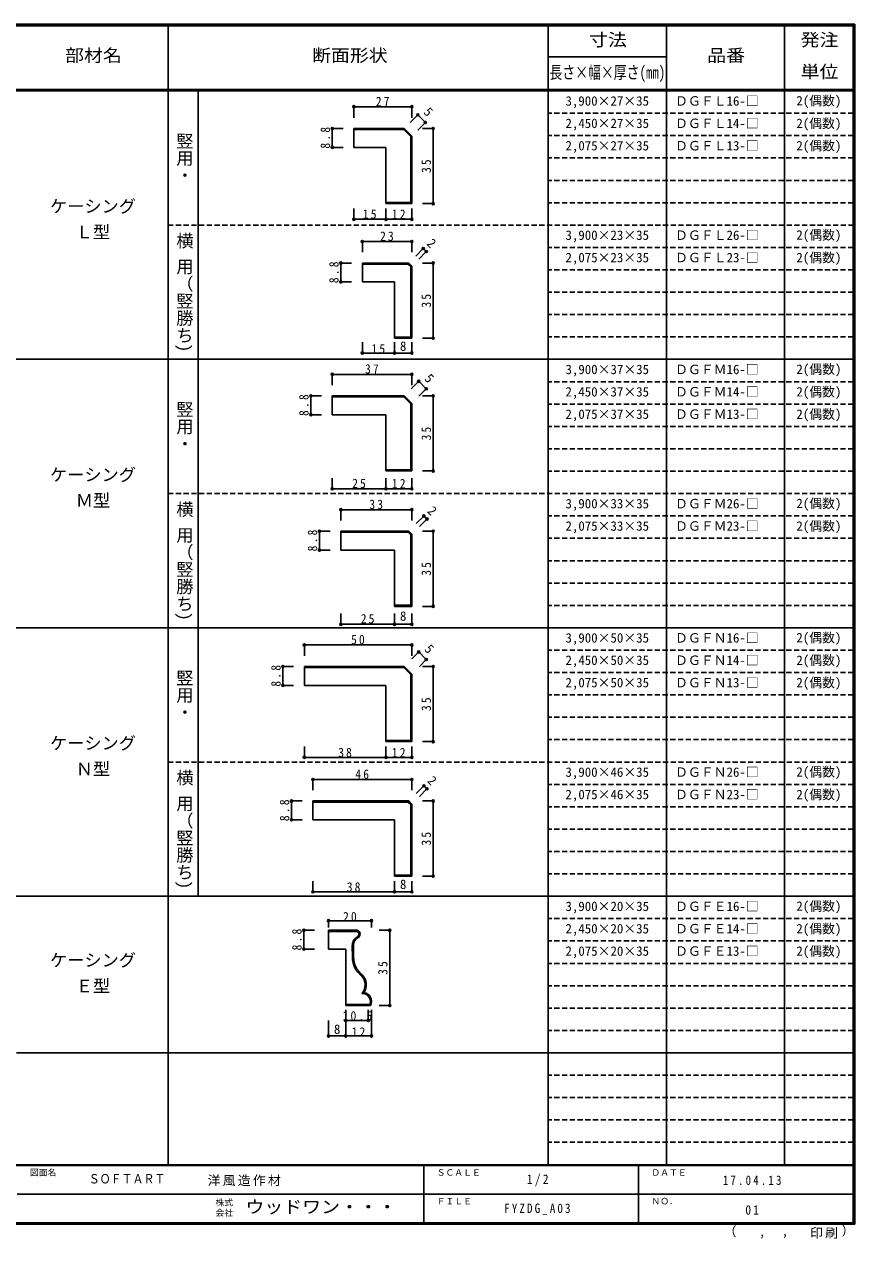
# Model space of a CAD drawing. Units: millimetres, scale not verified. Extents: x -400 to 380, y -287 to 278.
# Drawn here: x -7 to 380, y -287 to 278 of the extents above; entities that cross this region are included whole.
import ezdxf
from ezdxf.enums import TextEntityAlignment as Align

# ---------------------------------------------------------------- set-up
doc = ezdxf.new("R2010")
doc.units = ezdxf.units.MM
doc.header["$LTSCALE"] = 2
doc.header["$PDMODE"] = 32
doc.header["$PDSIZE"] = 1
doc.linetypes.add('DASHED1', pattern=[1.8, 1.2, -0.6])
for name, color, linetype in [('0-0', 4, 'Continuous'), ('0-4', 3, 'Continuous'), ('0-A', 7, 'Continuous'), ('0-B', 7, 'Continuous'), ('F-1', 7, 'DASHED1'), ('F-A', 7, 'Continuous')]:
    doc.layers.add(name, color=color, linetype=linetype)
doc.styles.add('@ＭＳ ゴシック', font='')
doc.styles.add('HG明朝B', font='')
doc.styles.add('ＭＳ ゴシック', font='')
doc.styles.get('@ＭＳ ゴシック').set_extended_font_data('@MS Gothic')
doc.styles.get('HG明朝B').set_extended_font_data('HG明朝B')
doc.styles.get('ＭＳ ゴシック').set_extended_font_data('MS Gothic')

msp = doc.modelspace()

# ---------------------------------------------------------------- linework, layer by layer
at = {"layer": '0-0'}
msp.add_line((143.01, -185.509), (143.01, -180.509), dxfattribs=at)
at = {"layer": '0-4'}
for p, q in [((146.755, 229.838), (146.755, 221.038)), ((173.755, 226.302), (173.755, 194.838)), ((146.755, 221.038), (161.755, 221.038)), ((161.755, 194.838), (161.755, 221.038)), ((173.255, 226.095), (173.255, 195.338)), ((161.755, 195.338), (173.255, 195.338)), ((161.755, 194.838), (173.755, 194.838)), ((150.755, 167.176), (150.755, 158.376)), ((150.755, 166.676), (172.134, 166.676)), ((173.255, 165.554), (172.134, 166.676)), ((173.255, 132.676), (173.255, 165.554)), ((173.755, 165.761), (173.755, 132.176)), ((150.755, 158.376), (165.755, 158.376)), ((165.755, 132.176), (165.755, 158.376)), ((165.755, 132.676), (173.255, 132.676)), ((165.755, 132.176), (173.755, 132.176)), ((136.755, 105.339), (136.755, 96.539)), ((136.755, 104.839), (170.012, 104.839)), ((173.755, 101.804), (173.755, 70.339)), ((136.755, 96.539), (161.755, 96.539)), ((161.755, 70.339), (161.755, 96.539)), ((161.755, 70.839), (173.255, 70.839)), ((161.755, 70.339), (173.755, 70.339)), ((140.755, 42.304), (140.755, 33.504)), ((140.755, 41.804), (172.134, 41.804)), ((173.255, 40.683), (172.134, 41.804)), ((173.255, 7.804), (173.255, 40.683)), ((173.755, 40.89), (173.755, 7.304)), ((140.755, 33.504), (165.755, 33.504)), ((165.755, 7.304), (165.755, 33.504)), ((165.755, 7.804), (173.255, 7.804)), ((165.755, 7.304), (173.755, 7.304)), ((170.219, -20.679), (123.755, -20.679)), ((123.755, -20.679), (123.755, -29.479)), ((173.255, -55.179), (173.255, -24.421)), ((123.755, -29.479), (161.755, -29.479)), ((161.755, -55.679), (161.755, -29.479)), ((161.755, -55.179), (173.255, -55.179)), ((161.755, -55.679), (173.755, -55.679)), ((127.755, -83.312), (127.755, -92.112)), ((127.755, -83.812), (172.134, -83.812)), ((173.755, -84.726), (173.755, -118.312)), ((127.755, -92.112), (165.755, -92.112)), ((165.755, -118.312), (165.755, -92.112)), ((165.755, -117.812), (173.255, -117.812)), ((165.755, -118.312), (173.755, -118.312)), ((148.347, -143.509), (135.01, -143.509)), ((135.01, -143.509), (135.01, -152.309)), ((148.262, -144.009), (135.01, -144.009)), ((143.01, -152.309), (135.01, -152.309)), ((143.01, -178.509), (143.01, -152.309)), ((146.083, -150.753), (146.144, -156.099)), ((146.583, -150.747), (146.644, -156.093)), ((143.01, -178.009), (154.2, -178.009)), ((143.01, -178.509), (154.51, -178.509))]:
    msp.add_line(p, q, dxfattribs=at)
for points in [[(173.755, 226.302), (170.219, 229.838), (146.755, 229.838)], [(173.255, 226.095), (170.012, 229.338), (146.755, 229.338)], [(173.755, 165.761), (172.341, 167.176), (150.755, 167.176)], [(173.755, 101.804), (170.219, 105.339), (136.755, 105.339)], [(173.255, 70.839), (173.255, 101.597), (170.012, 104.839)], [(173.755, 40.89), (172.341, 42.304), (140.755, 42.304)], [(123.755, -21.179), (170.012, -21.179), (173.255, -24.421)], [(170.219, -20.679), (173.755, -24.214), (173.755, -55.679)], [(173.755, -84.726), (172.341, -83.312), (127.755, -83.312)], [(173.255, -117.812), (173.255, -84.933), (172.134, -83.812)]]:
    msp.add_lwpolyline(points, dxfattribs=at)
for centre, radius, start, end in [((150.307, -150.248), 4.135, 117.34298, 157.52636), ((150.307, -150.248), 3.635, 117.34298, 157.52636), ((147.761, -145.324), 1.408, 297.34298, 69.14396), ((147.761, -145.324), 1.908, 297.34298, 72.11062), ((151.383, -150.693), 5.3, 157.52636, 180.64794), ((151.383, -150.693), 4.8, 157.52636, 180.64794), ((157.143, -155.974), 11, 180.64794, 232.90343), ((157.143, -155.974), 10.5, 180.64794, 233.20938), ((145.51, -168.903), 6.5, 321.10362, 42.26842), ((145.51, -168.903), 7, 328.99728, 40.22144), ((150.926, -176.551), 3.584, 335.99426, 95.72068), ((150.926, -176.551), 4.084, 331.35044, 81.77966)]:
    msp.add_arc(centre, radius, start, end, dxfattribs=at)
at = {"layer": '0-B', "color": 4}
for p, q in [((146.755, 239.954), (146.755, 234.838)), ((146.755, 239.954), (173.755, 239.954)), ((173.755, 239.954), (173.755, 234.838)), ((176.558, 236.177), (173.023, 232.641)), ((176.558, 236.177), (180.094, 232.641)), ((180.094, 232.641), (176.558, 229.106)), ((136.755, 229.838), (141.755, 229.838)), ((136.755, 229.838), (136.755, 221.038)), ((183.755, 229.838), (178.755, 229.838)), ((183.755, 229.838), (183.755, 194.838)), ((136.755, 221.038), (141.755, 221.038)), ((146.755, 187.547), (146.755, 192.547)), ((161.755, 187.547), (161.755, 192.547)), ((173.755, 187.547), (173.755, 192.547)), ((183.755, 194.838), (178.755, 194.838)), ((146.755, 187.547), (173.755, 187.547)), ((150.755, 177.176), (150.755, 172.176)), ((150.755, 177.176), (173.755, 177.176)), ((173.755, 177.176), (173.755, 172.176)), ((179.119, 173.954), (175.583, 170.418)), ((180.533, 172.54), (176.997, 169.004)), ((180.533, 172.54), (179.119, 173.954)), ((140.755, 167.176), (145.755, 167.176)), ((140.755, 167.176), (140.755, 158.376)), ((183.755, 167.176), (178.755, 167.176)), ((183.755, 167.176), (183.755, 132.176)), ((140.755, 158.376), (145.755, 158.376)), ((150.755, 125.251), (150.755, 130.251)), ((165.755, 125.251), (165.755, 130.251)), ((173.755, 125.251), (173.755, 130.251)), ((183.755, 132.176), (178.755, 132.176)), ((150.755, 125.251), (173.755, 125.251)), ((136.755, 115.339), (136.755, 110.339)), ((136.755, 115.339), (173.755, 115.339)), ((173.755, 115.339), (173.755, 110.339)), ((176.987, 112.107), (173.523, 108.643)), ((176.987, 112.107), (180.523, 108.572)), ((180.523, 108.572), (177.058, 105.107)), ((126.755, 105.339), (131.755, 105.339)), ((126.755, 105.339), (126.755, 96.539)), ((183.755, 105.339), (178.755, 105.339)), ((183.755, 105.339), (183.755, 70.339)), ((126.755, 96.539), (131.755, 96.539)), ((183.755, 70.339), (178.755, 70.339)), ((136.755, 62.002), (136.755, 67.002)), ((161.755, 62.002), (161.755, 67.002)), ((173.755, 62.002), (173.755, 67.002)), ((136.755, 62.002), (173.755, 62.002)), ((140.755, 52.304), (140.755, 47.304)), ((140.755, 52.304), (173.755, 52.304)), ((173.755, 52.304), (173.755, 47.304)), ((179.412, 49.376), (175.876, 45.84)), ((180.826, 47.961), (177.29, 44.426)), ((179.412, 49.376), (180.826, 47.961)), ((130.755, 42.304), (135.755, 42.304)), ((130.755, 42.304), (130.755, 33.504)), ((183.755, 42.304), (178.755, 42.304)), ((183.755, 42.304), (183.755, 7.304)), ((130.755, 33.504), (135.755, 33.504)), ((183.755, 7.304), (178.755, 7.304)), ((140.755, -1.033), (140.755, 3.967)), ((165.755, -1.033), (165.755, 3.967)), ((173.755, -1.033), (173.755, 3.967)), ((140.755, -1.033), (173.755, -1.033)), ((123.755, -10.679), (123.755, -15.679)), ((123.755, -10.679), (173.755, -10.679)), ((173.755, -10.679), (173.755, -15.679)), ((176.987, -13.911), (173.755, -17.143)), ((180.523, -17.446), (176.987, -13.911)), ((113.755, -20.679), (118.755, -20.679)), ((113.755, -20.679), (113.755, -29.479)), ((180.523, -17.446), (177.29, -20.679)), ((183.755, -20.679), (178.755, -20.679)), ((183.755, -20.679), (183.755, -55.679)), ((113.755, -29.479), (118.755, -29.479)), ((183.755, -55.679), (178.755, -55.679)), ((123.755, -63.005), (123.755, -58.005)), ((161.755, -63.005), (161.755, -58.005)), ((173.755, -63.005), (173.755, -58.005)), ((123.755, -63.005), (173.755, -63.005)), ((127.755, -73.312), (127.755, -78.312)), ((127.755, -73.312), (173.755, -73.312)), ((173.755, -73.312), (173.755, -78.312)), ((179.412, -76.241), (175.876, -79.776)), ((180.826, -77.655), (177.29, -81.19)), ((179.412, -76.241), (180.826, -77.655)), ((117.755, -83.312), (122.755, -83.312)), ((117.755, -83.312), (117.755, -92.112)), ((183.755, -83.312), (178.755, -83.312)), ((183.755, -83.312), (183.755, -118.312)), ((117.755, -92.112), (122.755, -92.112)), ((183.755, -118.312), (178.755, -118.312)), ((127.755, -125.638), (127.755, -120.638)), ((165.755, -125.638), (165.755, -120.638)), ((173.755, -125.638), (173.755, -120.638)), ((127.755, -125.638), (173.755, -125.638)), ((135.01, -139.063), (135.01, -142.193)), ((135.01, -139.063), (155.01, -139.063)), ((155.01, -139.063), (155.01, -142.193)), ((123.51, -143.509), (128.51, -143.509)), ((123.51, -143.509), (123.51, -152.309)), ((163.51, -143.509), (158.51, -143.509)), ((163.51, -143.509), (163.51, -178.509)), ((123.51, -152.309), (128.51, -152.309)), ((153.51, -185.509), (153.51, -180.509)), ((155.01, -193.557), (155.01, -180.509)), ((163.51, -178.509), (158.51, -178.509)), ((135.01, -193.557), (135.01, -185.509)), ((143.01, -193.557), (143.01, -185.509)), ((143.01, -185.509), (153.51, -185.509)), ((135.01, -192.63), (155.01, -192.63))]:
    msp.add_line(p, q, dxfattribs=at)
at = {"layer": '0-B'}
for p in [(146.755, 239.954), (173.755, 239.954), (176.558, 236.177), (180.094, 232.641), (136.755, 229.838), (183.755, 229.838), (136.755, 221.038), (183.755, 194.838), (146.755, 187.547), (161.755, 187.547), (173.755, 187.547), (150.755, 177.176), (173.755, 177.176), (179.119, 173.954), (180.533, 172.54), (140.755, 167.176), (183.755, 167.176), (140.755, 158.376), (183.755, 132.176), (150.755, 125.251), (165.755, 125.251), (173.755, 125.251), (136.755, 115.339), (173.755, 115.339), (176.987, 112.107), (180.523, 108.572), (126.755, 105.339), (183.755, 105.339), (126.755, 96.539), (183.755, 70.339), (136.755, 62.002), (161.755, 62.002), (173.755, 62.002), (140.755, 52.304), (173.755, 52.304), (179.412, 49.376), (180.826, 47.961), (130.755, 42.304), (183.755, 42.304), (130.755, 33.504), (183.755, 7.304), (140.755, -1.033), (165.755, -1.033), (173.755, -1.033), (123.755, -10.679), (173.755, -10.679), (176.987, -13.911), (180.523, -17.446), (113.755, -20.679), (183.755, -20.679), (113.755, -29.479), (183.755, -55.679), (123.755, -63.005), (161.755, -63.005), (173.755, -63.005), (127.755, -73.312), (173.755, -73.312), (179.412, -76.241), (180.826, -77.655), (117.755, -83.312), (183.755, -83.312), (117.755, -92.112), (183.755, -118.312), (127.755, -125.638), (165.755, -125.638), (173.755, -125.638), (135.01, -139.063), (155.01, -139.063), (123.51, -143.509), (163.51, -143.509), (123.51, -152.309), (163.51, -178.509), (143.01, -185.509), (153.51, -185.509), (135.01, -192.63), (143.01, -192.63), (155.01, -192.63)]:
    msp.add_point(p, dxfattribs=at)
at = {"layer": 'F-1', "color": 6, "linetype": 'Continuous'}
for p, q in [((-400, 278.333), (380, 278.333)), ((-400, 278), (380, 278)), ((-400, 277.667), (380, 277.667)), ((379.333, 278.333), (379.333, -280.333)), ((379.667, 278.333), (379.667, -280.333)), ((380, 278.333), (380, -280.333)), ((380, 248), (-400, 248)), ((380, 247.333), (-400, 247.333)), ((380, -252.667), (-400, -252.667)), ((380, -253), (-400, -253)), ((179.333, -253), (179.333, -279.667)), ((279.333, -253), (279.333, -279.667)), ((-10, -266.333), (379.333, -266.334)), ((380, -279.667), (-400, -279.667)), ((380, -280), (-400, -280)), ((380, -280.333), (-400, -280.333))]:
    msp.add_line(p, q, dxfattribs=at)
at = {"layer": 'F-1', "linetype": 'Continuous'}
for p, q in [((60.333, 278.337), (60.333, -253)), ((237.333, 278.337), (237.333, -253)), ((292.333, 278.337), (292.333, -253)), ((347.333, 278.337), (347.333, -253)), ((292.333, 263.163), (237.333, 263.163)), ((74.333, 247.333), (74.333, -127.667)), ((-399.333, 122.333), (379.333, 122.333)), ((-399.333, -2.667), (379.333, -2.667)), ((-399.333, -127.667), (379.333, -127.667)), ((-10.333, -200.583), (379.333, -200.583))]:
    msp.add_line(p, q, dxfattribs=at)
at = {"layer": 'F-1'}
for p, q in [((379.333, 236.917), (237.333, 236.917)), ((379.333, 226.5), (237.333, 226.5)), ((379.333, 216.083), (237.333, 216.083)), ((379.333, 205.667), (237.333, 205.667)), ((379.333, 195.25), (237.333, 195.25)), ((60.333, 184.833), (379.333, 184.833)), ((379.333, 174.417), (237.333, 174.417)), ((379.333, 164), (237.333, 164)), ((379.333, 153.583), (237.333, 153.583)), ((379.333, 143.167), (237.333, 143.167)), ((379.333, 132.75), (237.333, 132.75)), ((379.333, 111.917), (237.333, 111.917)), ((379.333, 101.5), (237.333, 101.5)), ((379.333, 91.083), (237.333, 91.083)), ((379.333, 80.667), (237.333, 80.667)), ((379.333, 70.25), (237.333, 70.25)), ((60.333, 59.833), (379.333, 59.833)), ((379.333, 49.417), (237.333, 49.417)), ((379.333, 39), (237.333, 39)), ((379.333, 28.583), (237.333, 28.583)), ((379.333, 18.167), (237.333, 18.167)), ((379.333, 7.75), (237.333, 7.75)), ((379.333, -13.083), (237.333, -13.083)), ((379.333, -23.5), (237.333, -23.5)), ((379.333, -33.917), (237.333, -33.917)), ((379.333, -44.333), (237.333, -44.333)), ((379.333, -54.75), (237.333, -54.75)), ((60.333, -65.167), (379.333, -65.167)), ((379.333, -75.583), (237.333, -75.583)), ((379.333, -86), (237.333, -86)), ((379.333, -96.417), (237.333, -96.417)), ((379.333, -106.833), (237.333, -106.833)), ((379.333, -117.25), (237.333, -117.25)), ((379.333, -138.083), (237.333, -138.083)), ((379.333, -148.5), (237.333, -148.5)), ((379.333, -158.917), (237.333, -158.917)), ((379.333, -169.333), (237.333, -169.333)), ((379.333, -179.75), (237.333, -179.75)), ((379.333, -190.167), (237.333, -190.167)), ((379.333, -200.583), (237.333, -200.583)), ((379.333, -211), (237.333, -211)), ((379.333, -221.417), (237.333, -221.417)), ((379.333, -231.833), (237.333, -231.833)), ((379.333, -242.25), (237.333, -242.25))]:
    msp.add_line(p, q, dxfattribs=at)

# ---------------------------------------------------------------- texts
at = {"layer": '0-A', "style": 'ＭＳ ゴシック'}
for s, height, p in [('3,900×27×35', 4.399, (245.333, 239.125)), ('ＤＧＦＬ16-□', 4.399, (296.333, 239.125)), ('2(偶数)', 4.399, (352.833, 239.234)), ('2,450×27×35', 4.399, (245.333, 228.708)), ('ＤＧＦＬ14-□', 4.399, (296.333, 228.708)), ('2(偶数)', 4.399, (352.833, 228.708)), ('2,075×27×35', 4.399, (245.333, 218.292)), ('ＤＧＦＬ13-□', 4.399, (296.333, 218.292)), ('2(偶数)', 4.399, (352.833, 218.292)), ('ケーシング', 5.865, (5.333, 188.914)), ('Ｌ型', 5.865, (17.333, 176.914)), ('3,900×23×35', 4.399, (245.333, 176.625)), ('ＤＧＦＬ26-□', 4.399, (296.333, 176.625)), ('2(偶数)', 4.399, (352.833, 176.734)), ('2,075×23×35', 4.399, (245.333, 166.208)), ('ＤＧＦＬ23-□', 4.399, (296.333, 166.208)), ('2(偶数)', 4.399, (352.833, 166.208)), ('3,900×37×35', 4.399, (245.333, 114.125)), ('ＤＧＦＭ16-□', 4.399, (296.333, 114.125)), ('2(偶数)', 4.399, (352.833, 114.234)), ('2,450×37×35', 4.399, (245.333, 103.708)), ('ＤＧＦＭ14-□', 4.399, (296.333, 103.708)), ('2(偶数)', 4.399, (352.833, 103.708)), ('2,075×37×35', 4.399, (245.333, 93.292)), ('ＤＧＦＭ13-□', 4.399, (296.333, 93.292)), ('2(偶数)', 4.399, (352.833, 93.292)), ('ケーシング', 5.865, (5.333, 63.914)), ('Ｍ型', 5.865, (17.333, 51.914)), ('3,900×33×35', 4.399, (245.333, 51.625)), ('ＤＧＦＭ26-□', 4.399, (296.333, 51.625)), ('2(偶数)', 4.399, (352.833, 51.734)), ('2,075×33×35', 4.399, (245.333, 41.208)), ('ＤＧＦＭ23-□', 4.399, (296.333, 41.208)), ('2(偶数)', 4.399, (352.833, 41.208)), ('3,900×50×35', 4.399, (245.333, -10.875)), ('ＤＧＦＮ16-□', 4.399, (296.333, -10.875)), ('2(偶数)', 4.399, (352.833, -10.766)), ('2,450×50×35', 4.399, (245.333, -21.292)), ('ＤＧＦＮ14-□', 4.399, (296.333, -21.292)), ('2(偶数)', 4.399, (352.833, -21.292)), ('2,075×50×35', 4.399, (245.333, -31.708)), ('ＤＧＦＮ13-□', 4.399, (296.333, -31.708)), ('2(偶数)', 4.399, (352.833, -31.708)), ('ケーシング', 5.865, (5.333, -61.086)), ('Ｎ型', 5.865, (17.333, -73.086)), ('3,900×46×35', 4.399, (245.333, -73.375)), ('ＤＧＦＮ26-□', 4.399, (296.333, -73.375)), ('2(偶数)', 4.399, (352.833, -73.266)), ('2,075×46×35', 4.399, (245.333, -83.792)), ('ＤＧＦＮ23-□', 4.399, (296.333, -83.792)), ('2(偶数)', 4.399, (352.833, -83.792)), ('ＤＧＦＥ16-□', 4.399, (296.333, -135.875)), ('2(偶数)', 4.399, (352.833, -135.766)), ('3,900×20×35', 4.399, (245.333, -135.875)), ('2,450×20×35', 4.399, (245.333, -146.292)), ('ＤＧＦＥ14-□', 4.399, (296.333, -146.292)), ('2(偶数)', 4.399, (352.833, -146.292)), ('2,075×20×35', 4.399, (245.333, -156.708)), ('ＤＧＦＥ13-□', 4.399, (296.333, -156.708)), ('2(偶数)', 4.399, (352.833, -156.708)), ('ケーシング', 5.865, (5.333, -162.125)), ('Ｅ型', 5.865, (17.333, -174.125))]:
    msp.add_text(s, height=height, dxfattribs=at).set_placement(p, align=Align.BOTTOM_LEFT)
at = {"layer": '0-A', "style": '@ＭＳ ゴシック'}
for s, p in [('竪用・', (63.333, 228.083)), ('横 用（竪勝ち)', (63.333, 181.583)), ('竪用・', (63.333, 103.083)), ('横 用（竪勝ち)', (63.333, 56.583)), ('竪用・', (63.333, -21.917)), ('横 用（竪勝ち)', (63.333, -68.417))]:
    msp.add_text(s, height=5.865, rotation=270, dxfattribs=at).set_placement(p, align=Align.BOTTOM_LEFT)
at = {"layer": '0-B', "style": 'ＭＳ ゴシック'}
for s, p in [('5', (177.972, 236.177)), ('2', (179.472, 175.014)), ('5', (178.401, 112.107)), ('2', (179.765, 50.436)), ('5', (178.401, -13.911)), ('2', (179.765, -75.18))]:
    msp.add_text(s, height=4.399, rotation=315, dxfattribs=at).set_placement(p, align=Align.BOTTOM_LEFT)
for p in [(168.255, 124.953), (168.255, -0.721), (168.255, -125.618), (137.51, -193.075)]:
    msp.add_text('8', height=4.399, dxfattribs=at).set_placement(p, align=Align.BOTTOM_LEFT)
at = {"layer": '0-B', "char_height": 4.399, "attachment_point": 7, "style": 'ＭＳ ゴシック'}
for s, insert in [('\\T1.36;\\W0.9;27', (157.005, 240.193)), ('\\T1.36;\\W0.9;15', (151.005, 187.731)), ('\\T1.36;\\W0.9;12', (164.505, 187.731)), ('\\T1.36;\\W0.9;23', (159.005, 177.415)), ('\\T1.36;\\W0.9;15', (155.005, 124.953)), ('\\T1.36;\\W0.9;37', (152.005, 115.579)), ('\\T1.36;\\W0.9;25', (146.005, 62.314)), ('\\T1.36;\\W0.9;12', (164.505, 62.314)), ('\\T1.36;\\W0.9;33', (154.005, 52.544)), ('\\T1.36;\\W0.9;25', (150.005, -0.721)), ('\\T1.36;\\W0.9;50', (145.505, -10.439)), ('\\T1.36;\\W0.9;38', (139.505, -62.985)), ('\\T1.36;\\W0.9;12', (164.505, -62.985)), ('\\T1.36;\\W0.9;46', (147.505, -73.072)), ('\\T1.36;\\W0.9;38', (143.505, -125.618)), ('\\T1.36;\\W0.9;20', (141.76, -139.451)), ('\\T1.38;\\W0.9;10.5', (141.51, -185.636)), ('\\T1.36;\\W0.9;12', (145.76, -193.075))]:
    msp.add_mtext(s, dxfattribs=dict(at, insert=insert))
at = {"layer": '0-B', "char_height": 4.399, "attachment_point": 7, "rotation": 90, "style": 'ＭＳ ゴシック'}
for s, insert in [('\\T1.38;\\W0.9;8.8', (135.755, 220.438)), ('\\T1.36;\\W0.9;35', (182.755, 209.088)), ('\\T1.38;\\W0.9;8.8', (139.755, 157.776)), ('\\T1.36;\\W0.9;35', (182.755, 146.426)), ('\\T1.38;\\W0.9;8.8', (125.755, 95.939)), ('\\T1.36;\\W0.9;35', (182.755, 84.589)), ('\\T1.38;\\W0.9;8.8', (129.755, 32.904)), ('\\T1.36;\\W0.9;35', (182.755, 21.554)), ('\\T1.38;\\W0.9;8.8', (112.755, -30.079)), ('\\T1.36;\\W0.9;35', (182.755, -41.429)), ('\\T1.38;\\W0.9;8.8', (116.755, -92.712)), ('\\T1.36;\\W0.9;35', (182.755, -104.062)), ('\\T1.38;\\W0.9;8.8', (122.51, -152.909)), ('\\T1.36;\\W0.9;35', (162.51, -164.259))]:
    msp.add_mtext(s, dxfattribs=dict(at, insert=insert))
at = {"layer": 'F-1', "style": 'ＭＳ ゴシック'}
for s, width, p in [('寸法', 1.1, (256.333, 266.415)), ('発注', 1.1, (354.833, 266.413)), ('品番', 1.1, (311.333, 259.165)), ('長さ×幅×厚さ(㎜)', 0.75, (237.833, 251.248)), ('単位', 1.1, (354.833, 251.583))]:
    msp.add_text(s, height=5.865, dxfattribs=dict(at, width=width)).set_placement(p, align=Align.BOTTOM_LEFT)
at = {"layer": 'F-A'}
for s, height, style, width, p in [('部材名', 5.865, 'ＭＳ ゴシック', 1.1, (12.333, 259.167)), ('断面形状', 5.865, 'ＭＳ ゴシック', 1.1, (127.333, 259.167)), ('ＳＯＦＴＡＲＴ', 4.399, 'HG明朝B', 0.85, (23.333, -262.719)), ('ウッドワン・・・', 5.865, 'ＭＳ ゴシック', 1.1, (96.333, -277))]:
    msp.add_text(s, height=height, dxfattribs=dict(at, style=style, width=width)).set_placement(p, align=Align.BOTTOM_LEFT)
at = {"layer": 'F-A', "style": 'ＭＳ ゴシック'}
for s, height, p in [('図面名', 2.933, (-4, -258.667)), ('ＳＣＡＬＥ', 2.933, (185.333, -258.667)), ('ＤＡＴＥ', 2.933, (285.333, -258.667)), ('株式', 2.933, (82.333, -272.6)), ('ＦＩＬＥ', 2.933, (185.333, -272)), ('ＮＯ．', 2.933, (285.333, -272)), ('会社', 2.933, (82.333, -277.4)), ('（', 4.399, (318.936, -287.221)), ('）', 4.399, (373.894, -286.942)), (',', 4.399, (335.418, -287.221)), (',', 4.399, (346.013, -287.035))]:
    msp.add_text(s, height=height, dxfattribs=at).set_placement(p, align=Align.BOTTOM_LEFT)
at = {"layer": 'F-A', "char_height": 4.399, "attachment_point": 7, "style": 'ＭＳ ゴシック'}
for s, insert in [('\\T1.17;洋風造作材', (78.695, -262.667)), ('\\T1.38;\\W0.9;1/2', (227.333, -262.667)), ('\\T1.39;\\W0.85;17.04.13', (318.583, -262.167)), ('\\T1.39;\\W0.85;FYZDG_A03', (216.833, -276)), ('\\T1.36;\\W0.9;01', (329.083, -276)), ('\\T1.17;印刷', (359.21, -287.128))]:
    msp.add_mtext(s, dxfattribs=dict(at, insert=insert))

doc.saveas('drawing.dxf')
